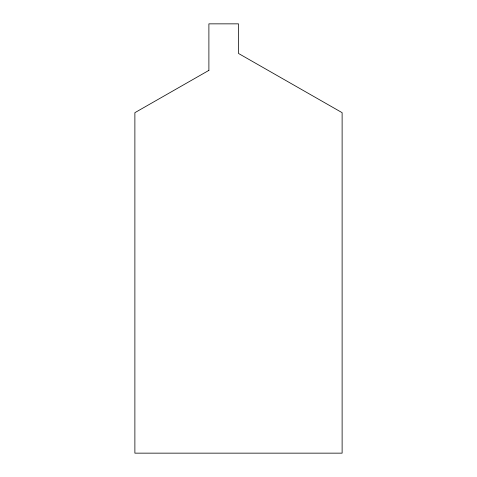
<?xml version="1.0" encoding="UTF-8"?>
<svg xmlns="http://www.w3.org/2000/svg" width="477" height="477" viewBox="0 0 477 477"><rect width="100%" height="100%" fill="white"/><g stroke="black" fill="none" stroke-linecap="round" stroke-linejoin="round"><path stroke-width="0.72" d="M208.89 70.375L134.878 112.673L134.878 453.15L342.122 453.15L342.122 112.673L238.5 53.46L238.5 23.85L208.89 23.85L208.89 70.375"/></g></svg>
